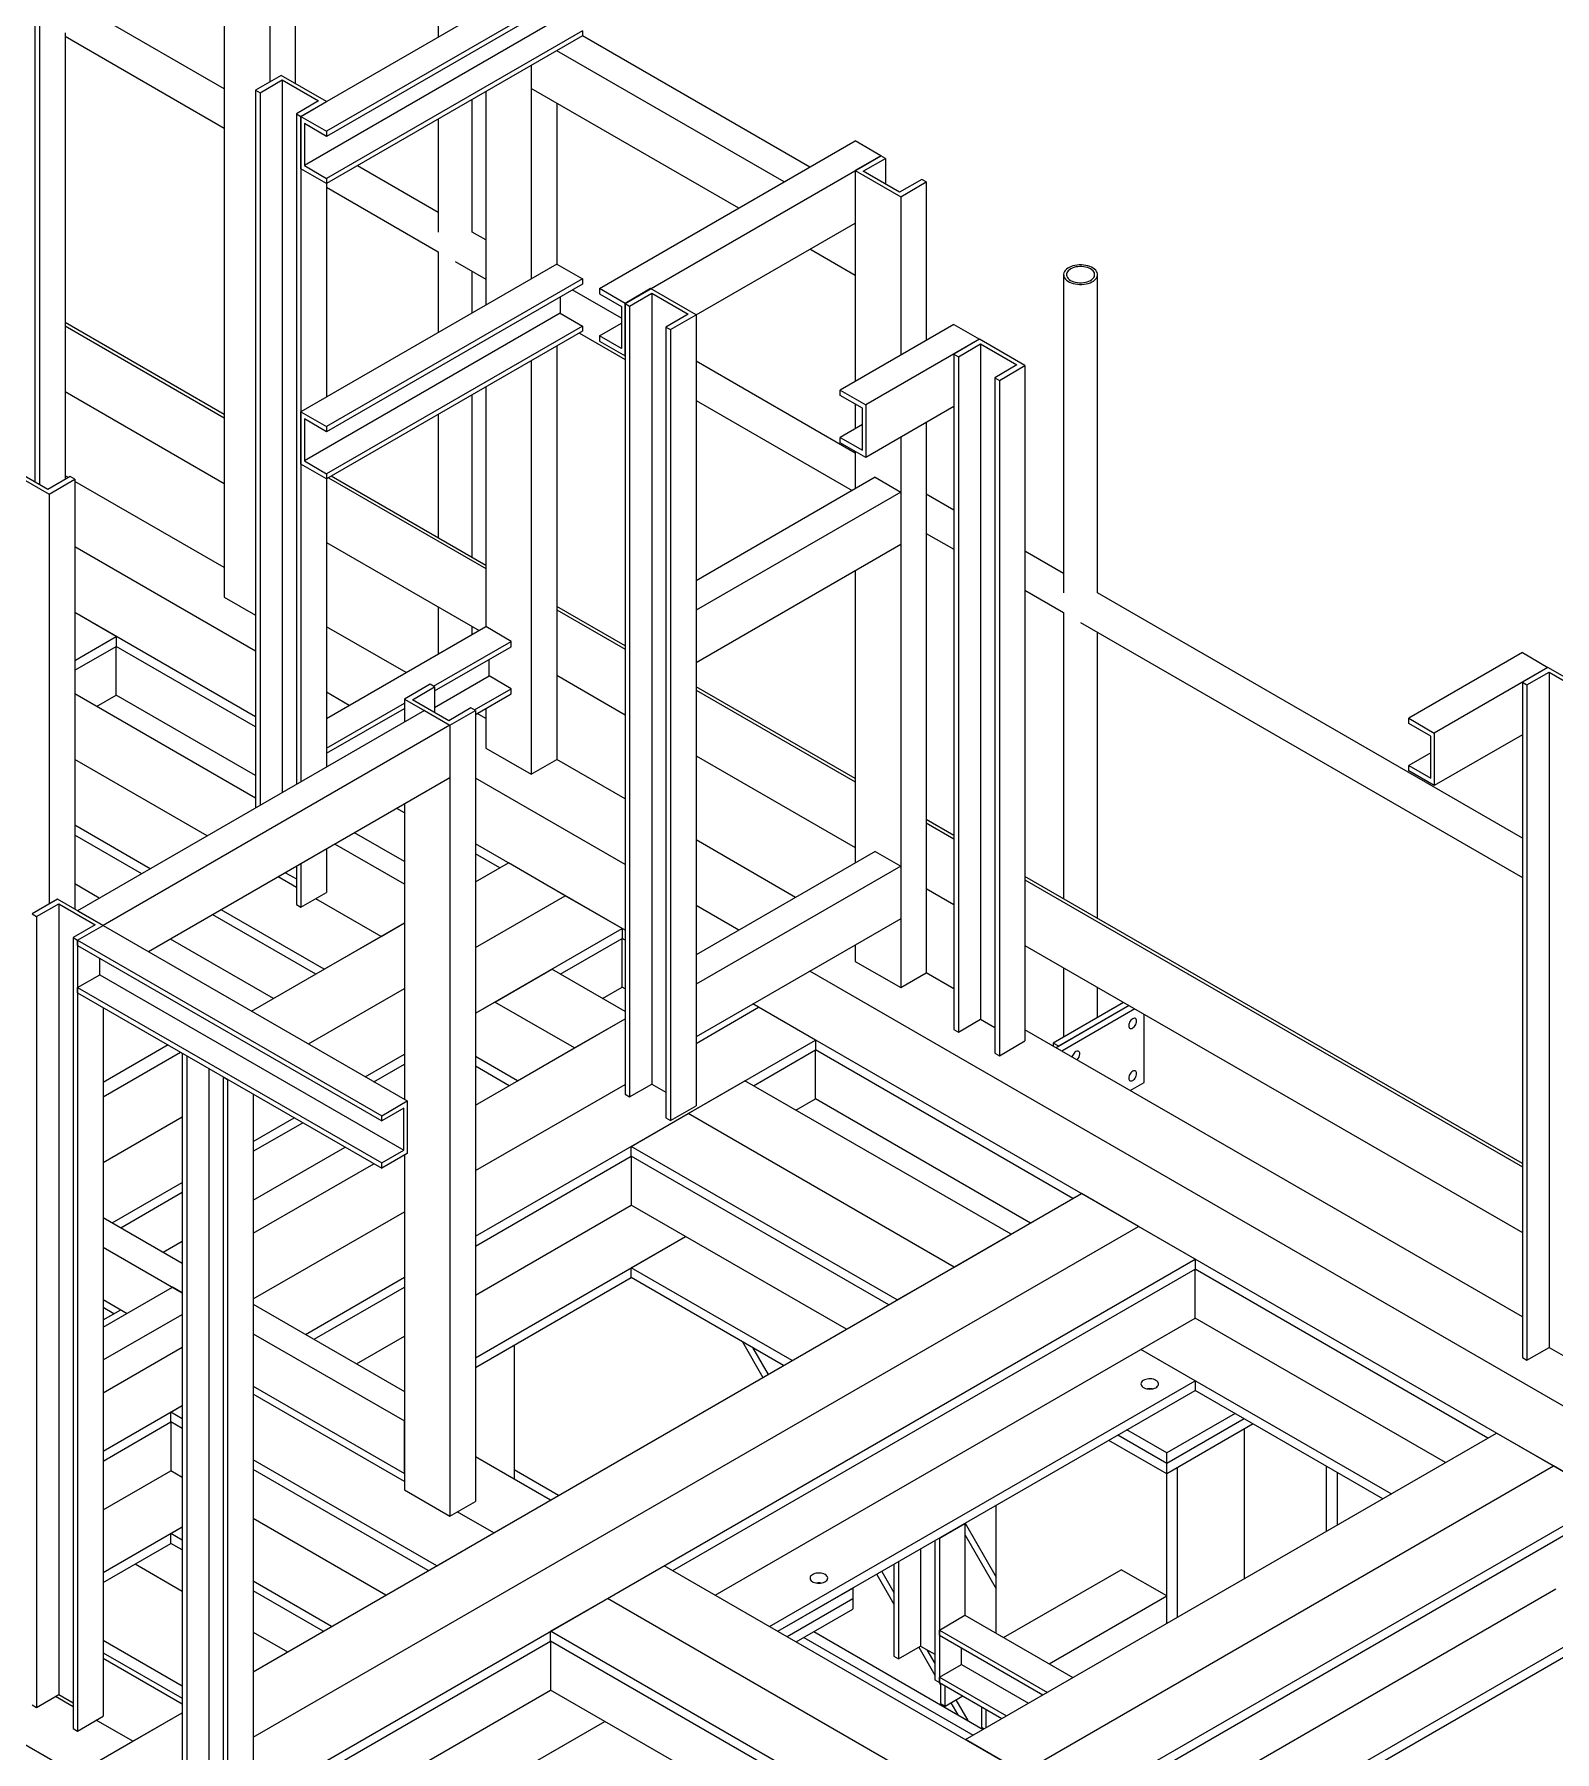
# Model space of a CAD drawing. Header units: millimetres. Extents: x 0 to 16187, y -20471 to 6290.
# Drawn here: x 589.3 to 731.1, y 5610.9 to 5771.1 of the extents above; entities that cross this region are included whole.
import ezdxf

# ---------------------------------------------------------------- set-up
doc = ezdxf.new("R2010")
doc.units = ezdxf.units.MM

msp = doc.modelspace()

# ---------------------------------------------------------------- linework, layer by layer
at = {"color": 7, "linetype": 'Continuous', "lineweight": 25}
for p, q in [((613.63461, 5783.68335), (613.63461, 5766.53957)), ((611.24812, 5782.30566), (611.24812, 5766.69265)), ((626.97374, 5782.38593), (626.97374, 5770.87241)), ((607.00548, 5779.85643), (607.00548, 5718.61463)), ((589.34549, 5777.806), (589.34549, 5729.37259)), ((589.76975, 5777.56108), (589.76975, 5729.12767)), ((638.02979, 5777.25493), (614.16494, 5763.47804)), ((640.41628, 5775.87724), (616.55142, 5762.10035)), ((640.41628, 5775.38731), (616.55142, 5761.61043)), ((607.00548, 5766.0339), (595.03352, 5772.94517)), ((638.34799, 5772.66192), (614.48314, 5758.88503)), ((592.15624, 5771.28415), (592.15624, 5729.5869)), ((592.15624, 5770.95166), (607.00548, 5762.37937)), ((640.41628, 5771.46792), (616.55142, 5757.69103)), ((640.41628, 5770.97799), (616.55142, 5757.20111)), ((640.41628, 5771.46792), (640.41628, 5770.97799)), ((661.62879, 5758.73227), (640.41628, 5770.97799)), ((659.24231, 5757.35458), (638.02979, 5769.60031)), ((612.30878, 5767.30495), (609.9223, 5765.92727)), ((616.55142, 5764.85573), (612.30878, 5767.30495)), ((635.64331, 5768.22262), (635.64331, 5766.07875)), ((635.64331, 5768.22262), (635.64331, 5748.31899)), ((609.9223, 5765.92727), (610.34656, 5765.68234)), ((609.9223, 5765.92727), (609.9223, 5698.94098)), ((610.34656, 5765.68234), (612.41485, 5766.87634)), ((610.34656, 5765.68234), (610.34656, 5699.1859)), ((612.41485, 5766.87634), (615.80896, 5764.91696)), ((612.41485, 5766.87634), (612.41485, 5700.3799)), ((631.40067, 5765.77339), (631.40067, 5745.86976)), ((654.99898, 5754.90496), (635.64331, 5766.07875)), ((615.80896, 5764.91696), (613.74067, 5763.72296)), ((614.16494, 5763.47804), (616.55142, 5764.85573)), ((630.13874, 5752.67936), (630.13874, 5765.0449)), ((638.02979, 5764.70106), (638.02979, 5749.69668)), ((613.74067, 5763.72296), (614.16494, 5763.47804)), ((613.74067, 5763.72296), (613.74067, 5701.14528)), ((614.16494, 5763.47804), (616.55142, 5762.10035)), ((614.16494, 5758.5788), (614.16494, 5763.47804)), ((614.16494, 5763.47804), (614.16494, 5701.3902)), ((616.55142, 5761.61043), (614.48314, 5762.80442)), ((614.48314, 5762.80442), (614.48314, 5758.88503)), ((626.97374, 5763.21778), (626.97374, 5752.67936)), ((616.55142, 5762.10035), (616.55142, 5761.61043)), ((642.00727, 5747.40501), (665.87212, 5761.18189)), ((668.25861, 5759.8042), (665.87212, 5761.18189)), ((644.39375, 5746.02732), (668.25861, 5759.8042)), ((668.25861, 5759.8042), (665.87212, 5758.42652)), ((666.61458, 5758.36528), (668.68287, 5759.55928)), ((668.68287, 5759.55928), (668.25861, 5759.8042)), ((668.68287, 5759.55928), (668.68287, 5757.17129)), ((616.55142, 5757.20111), (614.16494, 5758.5788)), ((614.48314, 5758.88503), (616.55142, 5757.69103)), ((616.55142, 5757.69103), (616.55142, 5757.20111)), ((626.97374, 5754.50647), (619.42871, 5758.86213)), ((665.87212, 5758.42652), (665.87212, 5738.73912)), ((665.87212, 5758.42652), (670.11476, 5755.97729)), ((670.0087, 5756.40591), (666.61458, 5758.36528)), ((616.55142, 5757.20111), (616.55142, 5737.29748)), ((616.55142, 5756.86862), (626.97374, 5750.85194)), ((672.07698, 5757.5999), (670.0087, 5756.40591)), ((670.11476, 5755.97729), (672.50125, 5757.35498)), ((672.50125, 5757.35498), (672.07698, 5757.5999)), ((672.50125, 5757.35498), (672.50125, 5742.56604)), ((670.11476, 5755.97729), (670.11476, 5741.18835)), ((651.02288, 5744.95499), (665.87212, 5753.52727)), ((665.87212, 5753.52727), (665.87212, 5748.62803)), ((631.40067, 5751.95086), (630.13874, 5752.67936)), ((638.02979, 5749.69668), (614.16494, 5735.91979)), ((626.97374, 5750.85194), (626.97374, 5743.31415)), ((628.55637, 5749.93831), (631.40067, 5748.29633)), ((638.02979, 5749.69668), (640.41628, 5748.31899)), ((665.87212, 5748.62803), (661.62879, 5751.07765)), ((640.41628, 5748.31899), (616.55142, 5734.5421)), ((630.13874, 5745.14127), (630.13874, 5749.02483)), ((640.41628, 5748.31899), (640.41628, 5747.82906)), ((685.31005, 5748.70909), (685.31005, 5719.00252)), ((688.47505, 5719.00252), (688.47505, 5748.70909)), ((640.41628, 5747.82906), (616.55142, 5734.05218)), ((638.34799, 5746.63507), (638.34799, 5745.10366)), ((644.07555, 5744.6338), (639.47844, 5747.28766)), ((644.39375, 5746.02732), (642.00727, 5747.40501)), ((642.00727, 5747.40501), (642.00727, 5746.91508)), ((642.00727, 5746.91508), (644.07555, 5745.72108)), ((646.78024, 5747.40501), (644.39375, 5746.02732)), ((644.81802, 5745.78239), (646.8863, 5746.97639)), ((651.02288, 5744.95578), (646.78024, 5747.40501)), ((646.8863, 5746.97639), (650.28042, 5745.01701)), ((646.8863, 5746.97639), (646.8863, 5673.18152)), ((638.34799, 5745.10366), (614.48314, 5731.32678)), ((638.34799, 5745.10366), (640.41628, 5743.90967)), ((644.07555, 5745.72108), (644.07555, 5741.80169)), ((644.39375, 5741.12807), (644.39375, 5746.02732)), ((644.39375, 5746.02732), (644.81802, 5745.78239)), ((644.39375, 5746.02732), (644.39375, 5672.23244)), ((644.81802, 5745.78239), (644.81802, 5671.98752)), ((650.28042, 5745.01701), (648.21213, 5743.82302)), ((648.63639, 5743.57809), (651.02288, 5744.95578)), ((651.02288, 5744.95578), (651.02288, 5671.16091)), ((607.00548, 5735.66262), (592.15624, 5744.23491)), ((592.15624, 5743.92875), (607.00548, 5735.35647)), ((640.41628, 5743.90967), (616.55142, 5730.13278)), ((640.41628, 5743.41974), (616.55142, 5729.64285)), ((640.13218, 5743.25574), (644.39375, 5740.79558)), ((640.41628, 5743.90967), (640.41628, 5743.41974)), ((642.00727, 5742.99569), (644.07555, 5744.18968)), ((648.21213, 5743.82302), (648.63639, 5743.57809)), ((648.21213, 5743.82302), (648.21213, 5670.02814)), ((648.63639, 5743.57809), (648.63639, 5669.78322)), ((675.07335, 5744.05088), (664.46675, 5737.92782)), ((675.07335, 5744.05088), (677.45983, 5742.67319)), ((638.02979, 5742.04205), (638.02979, 5703.46005)), ((642.00727, 5742.99569), (642.00727, 5742.50576)), ((644.07555, 5741.80169), (642.00727, 5742.99569)), ((642.00727, 5742.50576), (644.39375, 5741.12807)), ((677.45983, 5742.67319), (666.85323, 5736.55013)), ((677.45983, 5742.67319), (675.07335, 5741.2955)), ((675.49761, 5741.05058), (677.5659, 5742.24458)), ((681.70247, 5740.22397), (677.45983, 5742.67319)), ((677.5659, 5742.24458), (680.96001, 5740.2852)), ((677.5659, 5742.24458), (677.5659, 5679.22804)), ((635.64331, 5740.66436), (635.64331, 5702.08236)), ((665.87212, 5732.05091), (651.02288, 5740.6232)), ((675.07335, 5741.2955), (675.49761, 5741.05058)), ((675.07335, 5741.2955), (675.07335, 5678.27896)), ((675.49761, 5741.05058), (675.49761, 5678.03404)), ((680.96001, 5740.2852), (678.89172, 5739.0912)), ((679.31599, 5738.84628), (681.70247, 5740.22397)), ((681.70247, 5740.22397), (681.70247, 5677.20743)), ((678.89172, 5739.0912), (678.89172, 5676.07466)), ((678.89172, 5739.0912), (679.31599, 5738.84628)), ((679.31599, 5738.84628), (679.31599, 5675.82974)), ((592.15624, 5737.8047), (607.00548, 5729.23241)), ((630.13874, 5722.30808), (630.13874, 5737.48665)), ((631.40067, 5738.21514), (631.40067, 5715.86109)), ((651.02288, 5736.96867), (665.58734, 5728.56079)), ((664.46675, 5737.92782), (666.85323, 5736.55013)), ((664.46675, 5737.43789), (664.46675, 5737.92782)), ((666.53503, 5736.2439), (664.46675, 5737.43789)), ((614.16494, 5735.91979), (616.55142, 5734.5421)), ((614.16494, 5731.02054), (614.16494, 5735.91979)), ((616.55142, 5734.05218), (614.48314, 5735.24617)), ((614.48314, 5735.24617), (614.48314, 5731.32678)), ((626.97374, 5735.65953), (626.97374, 5724.13519)), ((665.87212, 5736.62659), (665.87212, 5734.3298)), ((666.53503, 5732.3245), (666.53503, 5736.2439)), ((666.85323, 5736.55013), (666.85323, 5731.65088)), ((675.07335, 5736.39626), (666.85323, 5731.65088)), ((616.55142, 5734.5421), (616.55142, 5734.05218)), ((666.53503, 5734.71249), (664.46675, 5733.5185)), ((672.50125, 5734.91141), (672.50125, 5683.5601)), ((664.46675, 5733.02857), (664.46675, 5733.5185)), ((664.46675, 5733.5185), (666.53503, 5732.3245)), ((666.85323, 5731.65088), (664.46675, 5733.02857)), ((665.87212, 5732.21727), (665.87212, 5728.72519)), ((670.11476, 5733.53373), (670.11476, 5682.18242)), ((586.42867, 5730.68905), (590.67132, 5728.23983)), ((590.56525, 5728.66844), (587.17114, 5730.62782)), ((616.55142, 5729.64285), (614.16494, 5731.02054)), ((614.48314, 5731.32678), (616.55142, 5730.13278)), ((592.63354, 5729.86244), (590.56525, 5728.66844)), ((590.67132, 5728.23983), (593.0578, 5729.61751)), ((592.46405, 5729.76459), (592.15624, 5729.94229)), ((593.0578, 5729.61751), (592.63354, 5729.86244)), ((593.0578, 5729.61751), (593.0578, 5689.51147)), ((607.00548, 5721.37), (593.0578, 5729.42183)), ((616.55142, 5730.13278), (616.55142, 5729.64285)), ((616.55142, 5729.64285), (616.55142, 5702.76789)), ((616.72712, 5729.74428), (631.40067, 5721.27343)), ((631.40067, 5721.57958), (616.99229, 5729.89736)), ((667.72828, 5729.79673), (651.02288, 5720.15291)), ((667.72828, 5729.79673), (670.11476, 5728.41904)), ((590.67132, 5728.23983), (590.67132, 5689.9707)), ((670.11476, 5728.41904), (651.02288, 5717.39753)), ((670.11476, 5728.41904), (670.11476, 5723.51979)), ((675.07335, 5726.73916), (672.50125, 5728.224)), ((672.50125, 5724.56947), (675.07335, 5723.08463)), ((609.9223, 5713.5631), (593.0578, 5723.29877)), ((616.55142, 5723.72166), (630.78423, 5715.50523)), ((670.11476, 5723.51979), (651.02288, 5712.49828)), ((685.31005, 5720.82964), (681.70247, 5722.91225)), ((665.87212, 5721.07057), (665.87212, 5693.81807)), ((681.70247, 5719.25772), (685.31005, 5717.17511)), ((607.00548, 5718.61463), (609.9223, 5716.93079)), ((626.97374, 5717.70498), (626.97374, 5713.30548)), ((644.39375, 5714.07883), (638.02979, 5717.75267)), ((728.10636, 5696.12385), (688.47505, 5719.00252)), ((596.92921, 5714.94079), (593.0578, 5717.17571)), ((609.9223, 5707.44004), (593.0578, 5717.17571)), ((638.02979, 5717.44652), (644.39375, 5713.77268)), ((651.02288, 5717.39753), (651.02288, 5712.49828)), ((685.31005, 5717.17511), (685.31005, 5690.45836)), ((686.89268, 5716.26148), (728.10636, 5692.46933)), ((593.0578, 5712.70587), (596.92921, 5714.94079)), ((596.92921, 5714.94079), (596.92921, 5714.02218)), ((616.55142, 5707.28881), (631.40067, 5715.86109)), ((623.97445, 5711.57403), (616.55142, 5715.85925)), ((626.53042, 5710.29418), (633.78715, 5714.4834)), ((630.13874, 5715.1326), (630.13874, 5715.87787)), ((633.78715, 5714.4834), (631.40067, 5715.86109)), ((633.78715, 5713.99348), (633.78715, 5714.4834)), ((688.47505, 5688.63124), (688.47505, 5715.34799)), ((593.0578, 5711.78727), (596.92921, 5714.02218)), ((596.92921, 5709.45881), (596.92921, 5714.02218)), ((609.9223, 5706.52143), (596.92921, 5714.02218)), ((626.6277, 5709.86041), (633.78715, 5713.99348)), ((631.71886, 5711.26808), (631.71886, 5712.79948)), ((728.10636, 5713.43557), (717.49976, 5707.31251)), ((728.10636, 5713.43557), (730.49284, 5712.05789)), ((626.6277, 5708.32901), (631.71886, 5711.26808)), ((633.78715, 5710.07408), (631.71886, 5711.26808)), ((638.02979, 5711.32246), (644.39375, 5707.64862)), ((730.49284, 5712.05789), (719.88624, 5705.93482)), ((730.49284, 5712.05789), (728.10636, 5710.6802)), ((728.53062, 5710.43527), (730.59891, 5711.62927)), ((734.73548, 5709.60866), (730.49284, 5712.05789)), ((730.59891, 5711.62927), (733.99302, 5709.66989)), ((730.59891, 5711.62927), (730.59891, 5648.61273)), ((609.9223, 5699.84745), (593.0578, 5709.58311)), ((618.67115, 5708.5125), (616.55142, 5709.73619)), ((626.20343, 5710.48295), (623.81695, 5709.10526)), ((624.55941, 5709.04403), (626.6277, 5710.23803)), ((626.6277, 5710.23803), (626.20343, 5710.48295)), ((626.6277, 5710.23803), (626.6277, 5707.85003)), ((630.34942, 5708.08952), (633.78715, 5710.07408)), ((630.44607, 5707.65539), (633.78715, 5709.58416)), ((633.78715, 5709.58416), (633.78715, 5710.07408)), ((665.87212, 5701.67963), (651.02288, 5710.25192)), ((651.02288, 5709.94577), (665.87212, 5701.37348)), ((728.10636, 5710.6802), (728.53062, 5710.43527)), ((728.10636, 5710.6802), (728.10636, 5647.66366)), ((728.53062, 5710.43527), (728.53062, 5647.41874)), ((625.6731, 5708.03372), (593.32297, 5689.35839)), ((595.10117, 5708.4035), (596.92921, 5709.45881)), ((609.9223, 5701.95806), (596.92921, 5709.45881)), ((616.55142, 5704.53343), (623.81695, 5708.72773)), ((616.55142, 5704.0435), (623.81695, 5708.2378)), ((623.81695, 5709.10526), (628.05959, 5706.65604)), ((623.81695, 5709.10526), (623.81695, 5706.96219)), ((627.95352, 5707.08465), (624.55941, 5709.04403)), ((625.6731, 5708.03372), (628.05959, 5706.65604)), ((630.02181, 5708.27865), (627.95352, 5707.08465)), ((628.05959, 5706.65604), (630.44607, 5708.03372)), ((630.44607, 5708.03372), (630.02181, 5708.27865)), ((630.44607, 5708.03372), (630.44607, 5634.23885)), ((631.40067, 5708.20647), (631.40067, 5704.53159)), ((628.05959, 5706.65604), (595.70945, 5687.9807)), ((628.05959, 5706.65604), (628.05959, 5701.75679)), ((628.05959, 5706.65604), (628.05959, 5632.86116)), ((631.40067, 5707.28696), (630.60427, 5707.74672)), ((717.49976, 5707.31251), (719.88624, 5705.93482)), ((717.49976, 5706.82259), (717.49976, 5707.31251)), ((719.56804, 5705.62859), (717.49976, 5706.82259)), ((719.56804, 5701.7092), (719.56804, 5705.62859)), ((719.88624, 5705.93482), (719.88624, 5701.03558)), ((728.10636, 5705.78095), (719.88624, 5701.03558)), ((605.4041, 5696.33268), (593.0578, 5703.46005)), ((631.40067, 5704.53159), (635.64331, 5702.08236)), ((635.64331, 5702.08236), (638.02979, 5703.46005)), ((644.39375, 5699.78622), (638.02979, 5703.46005)), ((651.02288, 5703.82171), (665.87212, 5695.24943)), ((719.56804, 5704.09719), (717.49976, 5702.90319)), ((628.05959, 5701.75679), (599.95278, 5685.53108)), ((644.39375, 5693.66315), (630.44607, 5701.71498)), ((717.49976, 5702.41327), (717.49976, 5702.90319)), ((717.49976, 5702.90319), (719.56804, 5701.7092)), ((719.88624, 5701.03558), (717.49976, 5702.41327)), ((623.81695, 5698.50022), (623.11769, 5698.90389)), ((623.81695, 5699.30757), (623.81695, 5671.75459)), ((600.1008, 5693.27115), (593.0578, 5697.33699)), ((675.07335, 5696.36788), (672.50125, 5697.85272)), ((672.50125, 5697.54657), (675.07335, 5696.06173)), ((599.30518, 5692.81185), (593.0578, 5696.41838)), ((616.55142, 5695.11327), (616.55142, 5691.06085)), ((623.81695, 5691.82624), (617.33722, 5695.5669)), ((623.81695, 5693.93685), (619.16527, 5696.62221)), ((644.39375, 5687.54009), (630.44607, 5695.59192)), ((660.30206, 5690.60254), (651.02288, 5695.9593)), ((614.16494, 5693.73558), (614.16494, 5689.68316)), ((632.72636, 5693.35693), (630.44607, 5694.67331)), ((630.44607, 5692.04054), (633.52199, 5693.81623)), ((638.82529, 5690.7547), (633.52199, 5693.81623)), ((667.72828, 5694.88961), (651.02288, 5685.24579)), ((670.11476, 5693.51192), (651.02288, 5682.49041)), ((667.72828, 5694.88961), (670.11476, 5693.51192)), ((670.11476, 5693.51192), (670.11476, 5688.61267)), ((613.74067, 5691.52008), (612.03392, 5692.50537)), ((612.72335, 5692.90337), (613.74067, 5692.31608)), ((613.74067, 5693.49066), (613.74067, 5689.92809)), ((728.10636, 5665.75257), (681.70247, 5692.54097)), ((681.70247, 5692.23481), (728.10636, 5665.44642)), ((591.46681, 5690.42992), (589.08032, 5689.05224)), ((595.70945, 5687.9807), (591.46681, 5690.42992)), ((595.35275, 5690.53016), (593.0578, 5691.85501)), ((614.16494, 5689.68316), (616.55142, 5691.06085)), ((621.64259, 5686.9584), (615.5438, 5690.47916)), ((630.44607, 5685.91748), (638.82529, 5690.7547)), ((644.12859, 5687.69317), (638.82529, 5690.7547)), ((672.50125, 5691.42251), (675.07335, 5689.93767)), ((589.08032, 5689.05224), (589.50459, 5688.80731)), ((589.50459, 5688.80731), (591.57288, 5690.00131)), ((589.50459, 5688.80731), (589.50459, 5615.01244)), ((591.57288, 5690.00131), (594.96699, 5688.04193)), ((591.57288, 5690.00131), (591.57288, 5616.20643)), ((593.32297, 5689.35839), (595.70945, 5687.9807)), ((615.54367, 5683.43757), (605.93499, 5688.98454)), ((616.33929, 5683.89687), (606.73062, 5689.44384)), ((613.74067, 5689.92809), (614.16494, 5689.68316)), ((654.99876, 5687.54101), (651.02288, 5689.83624)), ((594.96699, 5688.04193), (592.8987, 5686.84793)), ((593.32297, 5686.60301), (595.70945, 5687.9807)), ((595.70945, 5687.9807), (624.08211, 5671.60151)), ((609.56145, 5679.98411), (623.81695, 5688.21363)), ((621.64259, 5686.9584), (623.81695, 5688.21363)), ((630.44607, 5679.79442), (644.12859, 5687.69317)), ((644.12859, 5687.69317), (644.12859, 5686.77456)), ((670.11476, 5688.61267), (651.02288, 5677.59116)), ((592.8987, 5686.84793), (592.8987, 5613.05306)), ((592.8987, 5686.84793), (593.32297, 5686.60301)), ((593.32297, 5686.60301), (621.69563, 5670.22382)), ((593.32297, 5686.11309), (593.32297, 5686.60301)), ((593.32297, 5686.60301), (593.32297, 5612.80814)), ((593.32297, 5686.11309), (621.69563, 5669.7339)), ((611.59124, 5681.15588), (601.98257, 5686.70285)), ((616.33929, 5683.89687), (621.64259, 5686.9584)), ((638.34812, 5683.43757), (644.12859, 5686.77456)), ((644.12859, 5682.21119), (644.12859, 5686.77456)), ((644.39375, 5686.62149), (644.12859, 5686.77456)), ((665.87212, 5686.16345), (665.87212, 5684.63164)), ((681.70247, 5686.11076), (728.10636, 5659.32237)), ((595.39125, 5683.38769), (595.39125, 5684.91909)), ((632.24919, 5680.83534), (637.55249, 5683.89687)), ((644.39375, 5679.9475), (637.55249, 5683.89687)), ((665.87212, 5684.63164), (670.11476, 5682.18242)), ((685.31005, 5684.02815), (685.31005, 5677.57518)), ((593.32297, 5682.19369), (595.39125, 5683.38769)), ((595.39125, 5683.38769), (623.76391, 5667.0085)), ((651.02288, 5682.49041), (651.02288, 5677.59116)), ((783.81753, 5613.17552), (661.62858, 5683.7137)), ((670.11476, 5682.18242), (672.50125, 5683.5601)), ((675.07335, 5682.07526), (672.50125, 5683.5601)), ((593.32297, 5681.70377), (593.32297, 5682.19369)), ((593.32297, 5682.19369), (621.69563, 5665.8145)), ((593.32297, 5681.70377), (621.69563, 5665.32458)), ((614.86475, 5676.92258), (623.81695, 5682.09057)), ((630.44607, 5679.79442), (632.24919, 5680.83534)), ((639.67382, 5676.5492), (632.24919, 5680.83534)), ((642.30054, 5681.15588), (644.12859, 5682.21119)), ((644.39375, 5682.05811), (644.12859, 5682.21119)), ((690.89909, 5680.80167), (684.32761, 5677.00803)), ((688.47505, 5679.4023), (688.47505, 5682.20103)), ((595.70945, 5680.32608), (595.70945, 5614.18582)), ((630.44607, 5671.22214), (644.39375, 5679.27396)), ((639.67382, 5676.5492), (644.39375, 5679.27396)), ((651.02288, 5676.97781), (656.85651, 5680.3455)), ((656.85651, 5680.3455), (656.32527, 5680.65217)), ((783.81753, 5607.05246), (656.32527, 5680.65217)), ((662.15981, 5677.28397), (656.85651, 5680.3455)), ((675.49761, 5678.03404), (677.5659, 5679.22804)), ((677.5659, 5679.22804), (678.89172, 5678.46266)), ((691.42942, 5680.49551), (684.61963, 5676.56431)), ((691.42942, 5680.49551), (684.85794, 5676.70188)), ((691.95975, 5680.18936), (685.14996, 5676.25815)), ((692.81289, 5673.333), (692.81289, 5679.69685)), ((675.07335, 5678.27896), (675.49761, 5678.03404)), ((728.10636, 5651.45996), (681.70247, 5678.24835)), ((601.76873, 5676.82813), (595.70945, 5673.33018)), ((595.70945, 5671.98752), (602.93164, 5676.1568)), ((603.08104, 5676.07055), (603.5053, 5675.82563)), ((603.08104, 5676.07055), (603.08104, 5607.17492)), ((620.16806, 5673.86105), (623.81695, 5675.96751)), ((630.44607, 5658.97601), (662.15981, 5677.28397)), ((634.37051, 5673.48767), (639.67382, 5676.5492)), ((656.37934, 5673.02836), (662.15981, 5676.36536)), ((662.15981, 5677.28397), (662.15981, 5676.36536)), ((662.15981, 5671.80199), (662.15981, 5676.36536)), ((686.18363, 5662.4967), (662.15981, 5676.36536)), ((678.89172, 5676.07466), (679.31599, 5675.82974)), ((679.31599, 5675.82974), (681.70247, 5677.20743)), ((684.85794, 5676.70188), (684.32761, 5677.00803)), ((684.32761, 5677.00803), (684.32761, 5676.73289)), ((603.5053, 5675.82563), (603.5053, 5606.93)), ((605.57359, 5674.63163), (605.57359, 5608.12399)), ((620.96368, 5673.40174), (623.81695, 5675.0489)), ((634.37051, 5673.48767), (630.44607, 5675.7532)), ((633.57489, 5673.02836), (630.44607, 5674.83459)), ((606.89942, 5673.86625), (606.89942, 5604.97062)), ((606.89942, 5673.86625), (607.32368, 5673.62133)), ((607.32368, 5673.62133), (607.32368, 5604.7257)), ((630.44607, 5665.09908), (644.39375, 5673.1509)), ((644.81802, 5671.98752), (646.8863, 5673.18152)), ((646.8863, 5673.18152), (648.21213, 5672.41613)), ((650.28042, 5670.42614), (655.58372, 5673.48767)), ((680.40317, 5659.15971), (655.58372, 5673.48767)), ((691.51496, 5672.58372), (692.81289, 5673.333)), ((609.71017, 5672.24364), (609.71017, 5606.10338)), ((621.69563, 5670.22382), (624.08211, 5671.60151)), ((624.08211, 5671.60151), (624.08211, 5666.70227)), ((644.39375, 5672.23244), (644.81802, 5671.98752)), ((648.63639, 5669.78322), (651.02288, 5671.16091)), ((660.33177, 5670.74668), (662.15981, 5671.80199)), ((682.23121, 5660.21501), (662.15981, 5671.80199)), ((595.70945, 5665.86446), (603.08104, 5670.11999)), ((609.71017, 5667.82384), (613.53824, 5670.03374)), ((609.71017, 5666.90523), (614.33386, 5669.57443)), ((623.76391, 5670.9279), (621.69563, 5669.7339)), ((621.69563, 5669.7339), (621.69563, 5670.22382)), ((623.76391, 5667.0085), (623.76391, 5670.9279)), ((644.97712, 5667.36461), (650.28042, 5670.42614)), ((648.21213, 5670.02814), (648.63639, 5669.78322)), ((675.09986, 5656.09818), (650.28042, 5670.42614)), ((609.71017, 5662.34186), (618.28629, 5667.29275)), ((621.69563, 5665.8145), (623.76391, 5667.0085)), ((624.08211, 5666.70227), (621.69563, 5665.32458)), ((623.81695, 5666.54919), (623.81695, 5635.31038)), ((630.44607, 5658.05741), (644.97712, 5666.446)), ((669.79656, 5653.03665), (644.97712, 5667.36461)), ((644.97712, 5666.446), (644.97712, 5667.36461)), ((669.00094, 5652.57734), (644.97712, 5666.446)), ((644.97712, 5666.446), (644.97712, 5661.88263)), ((609.71017, 5659.25155), (620.96286, 5665.7476)), ((621.69563, 5665.32458), (621.69563, 5665.8145)), ((596.55888, 5660.23176), (603.08104, 5663.99692)), ((597.35451, 5659.77246), (603.08104, 5663.07832)), ((609.71017, 5618.34951), (686.97926, 5662.956)), ((630.44607, 5653.49403), (644.97712, 5661.88263)), ((650.04177, 5658.95887), (644.97712, 5661.88263)), ((692.28256, 5659.89447), (686.97926, 5662.956)), ((595.70945, 5660.72213), (603.08104, 5656.4666)), ((609.71017, 5653.12849), (623.81695, 5661.27216)), ((609.71017, 5612.22645), (692.28256, 5659.89447)), ((697.58586, 5656.83294), (692.28256, 5659.89447)), ((601.30693, 5657.49077), (603.08104, 5658.51494)), ((630.44607, 5647.64651), (650.04177, 5658.95887)), ((644.97712, 5656.0351), (650.04177, 5658.95887)), ((665.04852, 5650.29566), (650.04177, 5658.95887)), ((675.09986, 5656.09818), (680.40317, 5659.15971)), ((509.87221, 5548.46816), (697.58586, 5656.83294)), ((595.70945, 5657.96675), (603.08104, 5653.71123)), ((697.58586, 5656.83294), (697.58586, 5655.91433)), ((614.59011, 5649.82256), (623.81695, 5655.1491)), ((630.44607, 5646.7279), (644.97712, 5655.1165)), ((659.98386, 5647.37189), (644.97712, 5656.0351)), ((644.97712, 5655.1165), (644.97712, 5656.0351)), ((659.18824, 5646.91259), (644.97712, 5655.1165)), ((648.84865, 5627.77895), (697.58586, 5655.91433)), ((669.79656, 5653.03665), (675.09986, 5656.09818)), ((697.58586, 5651.35096), (697.58586, 5655.91433)), ((724.89773, 5640.14753), (697.58586, 5655.91433)), ((595.70945, 5650.49662), (602.17948, 5654.23169)), ((603.08104, 5653.71123), (602.17948, 5654.23169)), ((615.38573, 5649.36326), (623.81695, 5654.23049)), ((595.70945, 5653.06751), (597.93615, 5651.78207)), ((596.71708, 5651.7508), (595.70945, 5652.33249)), ((595.70945, 5651.16911), (597.35369, 5652.11831)), ((596.71708, 5651.7508), (597.35369, 5652.11831)), ((609.71017, 5652.63969), (623.81695, 5644.49602)), ((595.70945, 5651.16911), (596.71708, 5651.7508)), ((595.70945, 5647.43509), (603.08104, 5651.69062)), ((692.52121, 5648.4272), (697.58586, 5651.35096)), ((720.94531, 5637.86584), (697.58586, 5651.35096)), ((609.71017, 5649.88431), (623.81695, 5641.74064)), ((619.33816, 5647.08157), (623.81695, 5649.66712)), ((630.44607, 5646.7279), (634.05232, 5648.80974)), ((634.05232, 5648.80974), (634.05232, 5636.32069)), ((655.34207, 5649.13294), (657.265, 5645.80233)), ((595.70945, 5644.37306), (603.08104, 5648.62859)), ((652.80108, 5625.49726), (692.52121, 5648.4272)), ((656.27957, 5648.59173), (657.73378, 5646.07295)), ((697.58586, 5645.50344), (692.52121, 5648.4272)), ((715.88065, 5634.94208), (692.52121, 5648.4272)), ((728.10636, 5647.66366), (728.53062, 5647.41874)), ((728.53062, 5647.41874), (730.59891, 5648.61273)), ((730.59891, 5648.61273), (731.92473, 5647.84735)), ((657.86573, 5622.5735), (697.58586, 5645.50344)), ((697.58586, 5645.50344), (697.58586, 5644.58483)), ((609.71017, 5644.98507), (623.81695, 5636.8414)), ((623.81695, 5636.10638), (609.71017, 5644.25005)), ((658.66136, 5622.11419), (697.58586, 5644.58483)), ((715.08503, 5634.48278), (697.58586, 5644.58483)), ((595.70945, 5638.92299), (603.08104, 5643.17852)), ((602.02038, 5642.56621), (603.08104, 5643.17852)), ((603.08104, 5641.95391), (602.02038, 5642.56621)), ((602.02038, 5641.6476), (602.02038, 5642.56621)), ((701.29817, 5642.44176), (694.93421, 5638.76792)), ((595.70945, 5638.00438), (602.02038, 5641.6476)), ((603.08104, 5641.0353), (602.02038, 5641.6476)), ((602.02038, 5641.6476), (602.02038, 5637.08423)), ((623.81695, 5636.8414), (623.81695, 5641.74064)), ((694.93421, 5638.76792), (691.2219, 5640.91099)), ((702.14684, 5641.95184), (694.93421, 5637.78807)), ((702.9955, 5641.46191), (694.93421, 5636.80823)), ((702.17322, 5627.02894), (702.17322, 5640.98721)), ((676.16053, 5612.01214), (725.69336, 5640.60683)), ((694.93421, 5636.80823), (689.52457, 5639.93115)), ((694.93421, 5637.78807), (690.37323, 5640.42107)), ((730.99666, 5637.5453), (725.69336, 5640.60683)), ((626.83983, 5628.23825), (609.71017, 5638.12699)), ((637.44643, 5634.36131), (630.44607, 5638.40253)), ((681.46383, 5608.95061), (730.99666, 5637.5453)), ((694.93421, 5637.78807), (694.93421, 5638.76792)), ((694.93421, 5636.80823), (694.93421, 5637.78807)), ((709.83649, 5631.45286), (709.83649, 5637.5127)), ((736.29996, 5634.48377), (730.99666, 5637.5453)), ((595.70945, 5633.44101), (602.02038, 5637.08423)), ((603.08104, 5636.47192), (602.02038, 5637.08423)), ((626.0442, 5627.77895), (609.71017, 5637.20838)), ((638.1851, 5634.78773), (634.05232, 5637.17354)), ((694.93421, 5622.84996), (694.93421, 5636.80823)), ((695.94184, 5623.43165), (695.94184, 5637.38992)), ((710.84411, 5632.03455), (710.84411, 5636.93101)), ((623.81695, 5635.31038), (628.05959, 5632.86116)), ((628.05959, 5632.86116), (630.44607, 5634.23885)), ((632.14313, 5631.29978), (637.44643, 5634.36131)), ((686.76713, 5605.88908), (736.29996, 5634.48377)), ((622.09178, 5625.49726), (609.71017, 5632.64501)), ((632.14313, 5631.29978), (628.74902, 5633.25916)), ((679.02431, 5621.92811), (679.02431, 5633.86947)), ((687.56275, 5605.42977), (736.29996, 5633.56516)), ((595.70945, 5627.59349), (603.08104, 5631.84901)), ((602.02038, 5631.23671), (603.08104, 5631.84901)), ((603.08104, 5630.6244), (602.02038, 5631.23671)), ((602.02038, 5630.3181), (602.02038, 5631.23671)), ((626.83983, 5628.23825), (632.14313, 5631.29978)), ((673.72101, 5630.80794), (676.10749, 5632.18563)), ((676.10749, 5632.18563), (676.10749, 5623.61195)), ((676.10749, 5631.13716), (679.02431, 5626.08509)), ((676.12227, 5632.19416), (679.02431, 5627.16768)), ((595.70945, 5626.67488), (602.02038, 5630.3181)), ((603.08104, 5629.70579), (602.02038, 5630.3181)), ((671.97092, 5629.79764), (671.97092, 5620.73332)), ((673.29674, 5630.56302), (673.29674, 5617.57994)), ((673.72101, 5630.80794), (673.72101, 5617.33502)), ((598.70098, 5628.40185), (603.08104, 5625.8733)), ((642.74973, 5625.17672), (648.05303, 5628.23825)), ((704.04702, 5595.91361), (648.05303, 5628.23825)), ((669.47837, 5628.35872), (669.47837, 5619.78425)), ((669.90263, 5628.60364), (669.90263, 5619.53932)), ((679.71458, 5621.52963), (690.69157, 5627.86651)), ((694.93421, 5625.41728), (690.69157, 5627.86651)), ((617.02713, 5622.5735), (609.71017, 5626.79749)), ((667.8716, 5627.43115), (669.47837, 5624.64815)), ((668.34039, 5627.70178), (669.47837, 5625.73074)), ((616.2315, 5622.11419), (609.71017, 5625.87888)), ((637.44643, 5622.11519), (642.74973, 5625.17672)), ((699.01775, 5592.69388), (642.74973, 5625.17672)), ((658.66136, 5622.11419), (665.65999, 5626.15442)), ((659.51002, 5621.62427), (665.65999, 5625.17457)), ((665.65999, 5626.15442), (665.65999, 5625.17457)), ((665.65999, 5625.17457), (665.65999, 5624.19472)), ((683.95722, 5619.0804), (694.93421, 5625.41728)), ((691.51518, 5603.14809), (731.2353, 5626.07803)), ((694.93421, 5622.84996), (694.93421, 5625.41728)), ((593.16387, 5608.79753), (568.34442, 5623.12549)), ((660.35869, 5621.13434), (665.65999, 5624.19472)), ((673.72101, 5622.23427), (676.10749, 5623.61195)), ((676.10749, 5623.61195), (686.18083, 5617.79674)), ((696.57983, 5600.22433), (736.29996, 5623.15427)), ((609.71017, 5622.04638), (612.9121, 5620.19795)), ((699.01775, 5586.57082), (637.44643, 5622.11519)), ((637.44643, 5621.19658), (637.44643, 5622.11519)), ((661.06912, 5621.54447), (676.86839, 5612.42078)), ((661.06973, 5621.54482), (676.869, 5612.42113)), ((662.00723, 5622.08603), (677.8065, 5612.96234)), ((673.72101, 5621.74434), (673.72101, 5622.23427)), ((673.72101, 5622.23427), (683.79435, 5616.41905)), ((673.72101, 5621.74434), (683.37001, 5616.17409)), ((697.37545, 5599.76502), (736.29996, 5622.23566)), ((510.66783, 5548.00885), (637.44643, 5621.19658)), ((595.70945, 5621.281), (603.08104, 5617.02547)), ((595.70945, 5620.11743), (603.08104, 5615.8619)), ((699.01775, 5585.65221), (637.44643, 5621.19658)), ((637.44643, 5621.19658), (637.44643, 5616.63321)), ((669.90263, 5619.53932), (671.97092, 5620.73332)), ((671.79667, 5620.63273), (673.29674, 5618.03453)), ((671.97092, 5620.73332), (673.29674, 5619.96794)), ((672.55995, 5620.39328), (673.29674, 5619.11712)), ((675.78929, 5619.01894), (675.78929, 5620.55034)), ((603.08104, 5615.31859), (595.70945, 5619.57412)), ((669.47837, 5619.78425), (669.90263, 5619.53932)), ((673.72101, 5617.82495), (675.78929, 5619.01894)), ((675.78929, 5619.01894), (682.04364, 5615.40839)), ((514.62026, 5545.72717), (637.44643, 5616.63321)), ((642.51108, 5613.70945), (637.44643, 5616.63321)), ((673.29674, 5617.57994), (673.72101, 5617.33502)), ((673.6904, 5617.35269), (673.82707, 5617.11597)), ((673.72101, 5617.82495), (679.97535, 5614.21439)), ((673.72101, 5617.33502), (673.72101, 5617.82495)), ((673.72101, 5617.33502), (679.55102, 5613.96943)), ((673.82707, 5617.27379), (673.82707, 5615.37501)), ((674.25134, 5615.13009), (674.25134, 5617.02887)), ((589.08032, 5615.25736), (589.50459, 5615.01244)), ((589.50459, 5615.01244), (591.57288, 5616.20643)), ((592.8987, 5615.07367), (591.25468, 5616.02274)), ((591.57288, 5616.20643), (592.8987, 5615.44105)), ((673.82707, 5615.37501), (674.25134, 5615.13009)), ((674.25134, 5615.13009), (675.8959, 5616.07948)), ((674.79306, 5615.44282), (675.43425, 5614.33226)), ((675.26185, 5615.71345), (676.3719, 5613.79079)), ((677.64545, 5615.06949), (677.64545, 5613.17071)), ((554.39674, 5562.84212), (642.51108, 5613.70945)), ((567.33679, 5593.88788), (603.08104, 5614.52259)), ((593.32297, 5612.80814), (595.70945, 5614.18582)), ((598.46717, 5611.85906), (595.07305, 5613.81844)), ((598.46717, 5611.85906), (603.08104, 5614.52259)), ((637.44643, 5610.78568), (642.51108, 5613.70945)), ((699.01775, 5581.08884), (642.51108, 5613.70945)), ((678.06971, 5613.11429), (678.06971, 5614.82457)), ((592.8987, 5613.05306), (593.32297, 5612.80814)), ((593.16387, 5608.79753), (598.46717, 5611.85906)), ((681.46383, 5608.95061), (676.16053, 5612.01214)), ((677.64545, 5613.17071), (677.90645, 5613.02004))]:
    msp.add_line(p, q, dxfattribs=at)
at = {"color": 7, "linetype": 'Continuous', "lineweight": 25, "flags": 128}
for points in [[(685.34373, 5748.52161), (685.39937, 5748.40651), (685.48056, 5748.29659), (685.58591, 5748.19372), (685.71362, 5748.09968), (685.86149, 5748.01605), (686.02701, 5747.94429), (686.20734, 5747.88562), (686.39939, 5747.84103), (686.59988, 5747.8113), (686.80538, 5747.79692), (687.01237, 5747.79816), (687.21731, 5747.81498), (687.41669, 5747.8471), (687.60711, 5747.89397), (687.7853, 5747.95479), (687.94821, 5748.02851), (688.09306, 5748.11388), (688.21737, 5748.20943), (688.31901, 5748.31353), (688.39625, 5748.4244), (688.44775, 5748.54014), (688.47265, 5748.65877), (688.47051, 5748.77827), (688.44137, 5748.89658), (688.38573, 5749.01168), (688.30454, 5749.1216), (688.19919, 5749.22447), (688.07149, 5749.31851), (687.92361, 5749.40213), (687.75809, 5749.4739), (687.57776, 5749.53257), (687.38571, 5749.57716), (687.18522, 5749.60689), (686.97972, 5749.62127), (686.77273, 5749.62003), (686.56779, 5749.60321), (686.36841, 5749.57109), (686.17799, 5749.52422), (685.9998, 5749.4634), (685.83689, 5749.38968), (685.69204, 5749.30431), (685.56773, 5749.20876), (685.46609, 5749.10466), (685.38885, 5748.99379), (685.33735, 5748.87805), (685.31245, 5748.75942), (685.31459, 5748.63992), (685.34373, 5748.52161)], [(685.60505, 5748.55325), (685.65658, 5748.44906), (685.73326, 5748.35016), (685.83355, 5748.25857), (685.95539, 5748.17615), (686.09631, 5748.10458), (686.25344, 5748.04532), (686.42359, 5747.99957), (686.60327, 5747.96826), (686.78885, 5747.95204), (686.97654, 5747.95122), (687.16252, 5747.96584), (687.343, 5747.99558), (687.51431, 5748.03985), (687.67297, 5748.09774), (687.81574, 5748.16808), (687.93971, 5748.24944), (688.04237, 5748.34015), (688.12162, 5748.43837), (688.17585, 5748.5421), (688.20396, 5748.64923), (688.20537, 5748.75758), (688.18005, 5748.86494), (688.12853, 5748.96913), (688.05184, 5749.06803), (687.95155, 5749.15962), (687.82971, 5749.24204), (687.68879, 5749.31361), (687.53166, 5749.37287), (687.36152, 5749.41862), (687.18183, 5749.44993), (686.99625, 5749.46615), (686.80856, 5749.46697), (686.62258, 5749.45235), (686.4421, 5749.42261), (686.27079, 5749.37834), (686.11213, 5749.32044), (685.96936, 5749.25011), (685.84539, 5749.16875), (685.74273, 5749.07804), (685.66348, 5748.97982), (685.60925, 5748.87609), (685.58114, 5748.76896), (685.57973, 5748.66061), (685.60505, 5748.55325)], [(692.12346, 5679.05906), (692.11415, 5679.14908), (692.0867, 5679.22383), (692.04247, 5679.27958), (691.98369, 5679.31353), (691.9133, 5679.32397), (691.83484, 5679.31037), (691.75223, 5679.27343), (691.66962, 5679.215), (691.59116, 5679.138), (691.52077, 5679.04629), (691.46199, 5678.94448), (691.41776, 5678.83766), (691.39031, 5678.73121), (691.381, 5678.63044), (691.39031, 5678.54042), (691.41776, 5678.46567), (691.46199, 5678.40992), (691.52077, 5678.37597), (691.59116, 5678.36553), (691.66962, 5678.37913), (691.75223, 5678.41607), (691.83484, 5678.4745), (691.9133, 5678.5515), (691.98369, 5678.64321), (692.04247, 5678.74502), (692.0867, 5678.85184), (692.11415, 5678.95829), (692.12346, 5679.05906)], [(686.82016, 5675.99753), (686.81085, 5676.08754), (686.7834, 5676.1623), (686.73917, 5676.21805), (686.68039, 5676.252), (686.61, 5676.26243), (686.53154, 5676.24884), (686.44893, 5676.2119), (686.36632, 5676.15347), (686.28786, 5676.07647), (686.21747, 5675.98476), (686.15869, 5675.88295), (686.11446, 5675.77613), (686.09591, 5675.71207)], [(692.12346, 5674.15981), (692.11415, 5674.24983), (692.0867, 5674.32459), (692.04247, 5674.38034), (691.98369, 5674.41428), (691.9133, 5674.42472), (691.83484, 5674.41113), (691.75223, 5674.37419), (691.66962, 5674.31575), (691.59116, 5674.23875), (691.52077, 5674.14705), (691.46199, 5674.04523), (691.41776, 5673.93842), (691.39031, 5673.83196), (691.381, 5673.7312), (691.39031, 5673.64118), (691.41776, 5673.56642), (691.46199, 5673.51067), (691.52077, 5673.47673), (691.59116, 5673.46629), (691.66962, 5673.47988), (691.75223, 5673.51682), (691.83484, 5673.57526), (691.9133, 5673.65226), (691.98369, 5673.74396), (692.04247, 5673.84578), (692.0867, 5673.95259), (692.11415, 5674.05905), (692.12346, 5674.15981)], [(693.92658, 5645.53405), (693.81304, 5645.58878), (693.68441, 5645.63091), (693.5448, 5645.65911), (693.39872, 5645.67247), (693.25085, 5645.67055), (693.10595, 5645.65343), (692.96868, 5645.62164), (692.84344, 5645.57621), (692.73427, 5645.51861), (692.64467, 5645.45067), (692.57752, 5645.3746), (692.53499, 5645.29282), (692.51843, 5645.20797), (692.52838, 5645.12278), (692.56452, 5645.03999), (692.62568, 5644.96225), (692.70991, 5644.89206), (692.8145, 5644.83169), (692.93608, 5644.78306), (693.07074, 5644.74775), (693.21416, 5644.72689), (693.36173, 5644.72114), (693.50871, 5644.7307), (693.65036, 5644.75526), (693.78215, 5644.79402), (693.89982, 5644.84575), (693.99961, 5644.90877), (694.0783, 5644.98107), (694.13336, 5645.06031), (694.16303, 5645.14396), (694.16635, 5645.22932), (694.14321, 5645.31366), (694.09436, 5645.39425), (694.02137, 5645.46851), (693.92658, 5645.53405)], [(663.06137, 5627.40979), (662.94783, 5627.46452), (662.81919, 5627.50665), (662.67959, 5627.53485), (662.53351, 5627.54821), (662.38564, 5627.54629), (662.24074, 5627.52917), (662.10347, 5627.49738), (661.97823, 5627.45195), (661.86906, 5627.39435), (661.77946, 5627.32641), (661.71231, 5627.25034), (661.66978, 5627.16856), (661.65322, 5627.08371), (661.66317, 5626.99852), (661.69931, 5626.91573), (661.76047, 5626.83799), (661.8447, 5626.7678), (661.94929, 5626.70743), (662.07086, 5626.6588), (662.20553, 5626.62349), (662.34895, 5626.60263), (662.49652, 5626.59688), (662.6435, 5626.60644), (662.78515, 5626.631), (662.91694, 5626.66976), (663.03461, 5626.72149), (663.1344, 5626.78451), (663.21309, 5626.85681), (663.26815, 5626.93605), (663.29782, 5627.0197), (663.30114, 5627.10506), (663.278, 5627.1894), (663.22915, 5627.26999), (663.15616, 5627.34425), (663.06137, 5627.40979)]]:
    msp.add_lwpolyline(points, dxfattribs=at)
at = {"color": 7, "linetype": 'Continuous', "lineweight": 25}
for centre, radius, start, end in [((686.00452, 5676.03689), 0.81659, 313.232442, 357.2370848), ((693.34322, 5643.34803), 1.40697, 81.0787148, 98.9212852), ((662.47801, 5625.22377), 1.40697, 81.0787148, 98.9212852), ((662.47801, 5625.22472), 1.40604, 81.0731147, 98.926886)]:
    msp.add_arc(centre, radius, start, end, dxfattribs=at)

doc.saveas('drawing.dxf')
